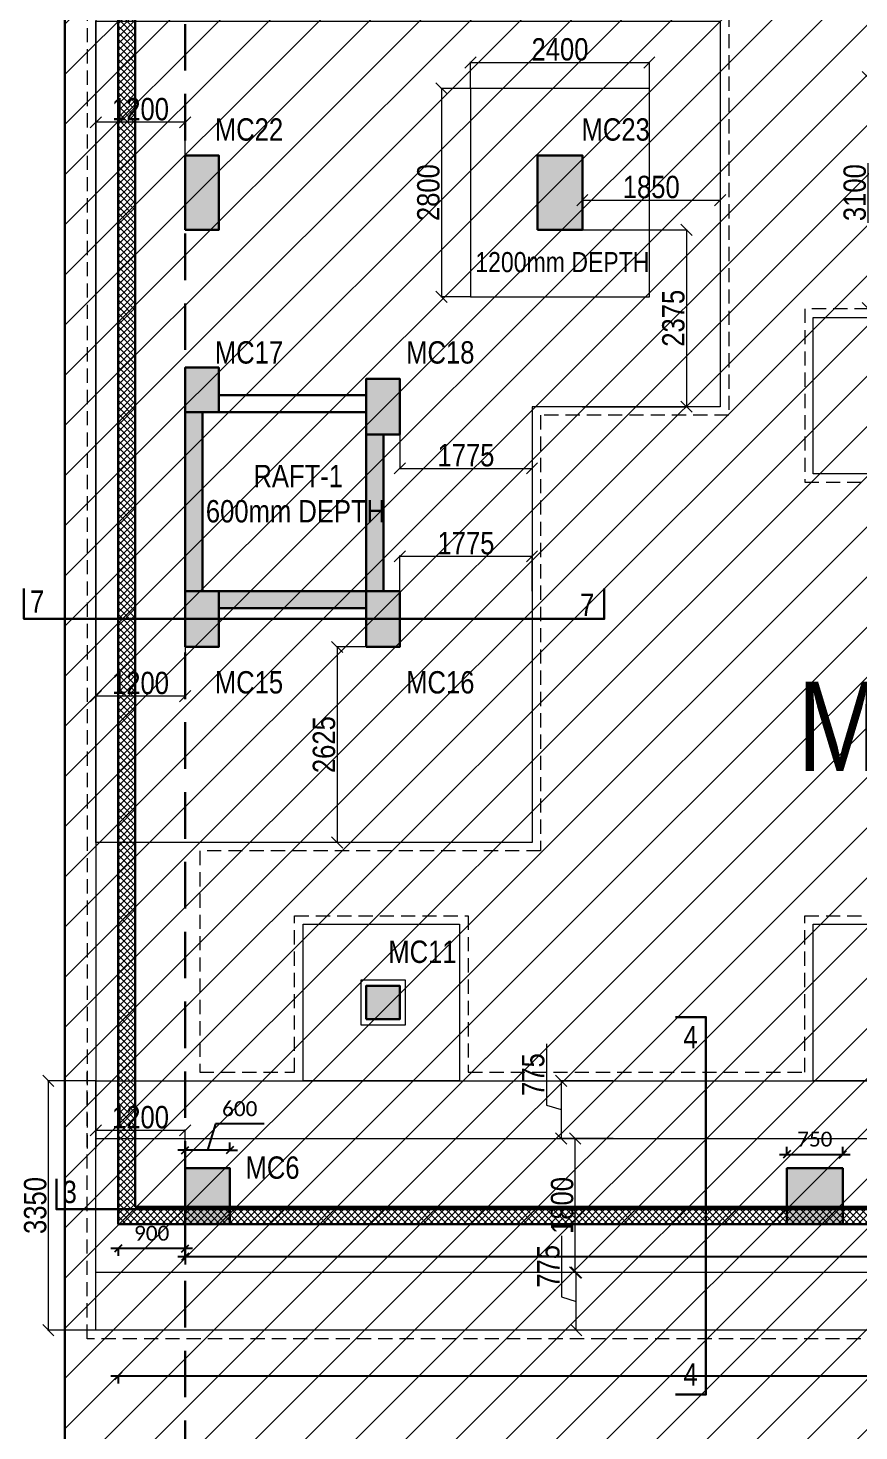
# Model space of a CAD drawing. Header units: millimetres. Extents: x 1112055 to 3390982, y -148532 to 766891.
# Drawn here: x 2752548 to 2763699, y 257340 to 276177 of the extents above; entities that cross this region are included whole.
import ezdxf

# ---------------------------------------------------------------- set-up
doc = ezdxf.new("R2010")
doc.units = ezdxf.units.MM
doc.header["$PDMODE"] = 35
doc.header["$PDSIZE"] = -25
doc.linetypes.add('DASHED2', pattern=[0.375, 0.25, -0.125])
doc.linetypes.add('Hidden', pattern=[9.525, 6.35, -3.175])
for name, color, linetype, lineweight in [('B COL. NO.', 3, 'Continuous', 20), ('B FINAL COLUMN', 1, 'Continuous', 30), ('B FOOTING', 49, 'Continuous', 20), ('B FOOTING DIM', 234, 'Continuous', 9), ('B HATCH', 250, 'Continuous', 0), ('B P.C.C', 251, 'Continuous', 0), ('EXCAVATION LINE', 236, 'Continuous', 30)]:
    doc.layers.add(name, color=color, linetype=linetype, lineweight=lineweight)
doc.layers.add('B Pedestal', color=7, linetype='Continuous', lineweight=9, true_color=0x5c8948)
doc.layers.add('B-COL HT', color=7, linetype='Continuous', lineweight=0, true_color=0x4e4f45)
doc.styles.add('Cali', font='calibri.ttf')
doc.styles.add('SWINC', font='swissc.ttf')
doc.dimstyles.new('1.100', dxfattribs={"dimtxt": 200, "dimasz": 100, "dimexe": 100, "dimexo": 100, "dimgap": 100, "dimtad": 1, "dimdec": 0, "dimzin": 0, "dimdsep": 46, "dimtxsty": 'Cali', "dimblk": 'OBLIQUE', "dimcen": 0, "dimdle": 100, "dimclrd": 256, "dimclre": 256, "dimclrt": 3, "dimadec": 0, "dimazin": 0, "dimtfac": 1, "dimtdec": 0, "dimtofl": 0, "dimtmove": 1, "dimatfit": 0, "dimfxl": 100, "dimfxlon": 1, "dimtolj": 1, "dimtzin": 0, "dimlwd": -1, "dimlwe": -1, "dimarcsym": 0})
doc.dimstyles.new('BHOOMI', dxfattribs={"dimtxt": 230, "dimasz": 150, "dimexe": 10, "dimexo": 0, "dimgap": 25, "dimtad": 1, "dimdec": 0, "dimzin": 0, "dimdsep": 46, "dimtxsty": 'SWINC', "dimblk": 'OBLIQUE', "dimcen": 0.09, "dimclrd": 250, "dimclre": 250, "dimclrt": 256, "dimaunit": 1, "dimadec": 3, "dimazin": 0, "dimtfac": 1, "dimtdec": 0, "dimtofl": 0, "dimtmove": 1, "dimatfit": 3, "dimfxl": 100, "dimtolj": 1, "dimtzin": 0, "dimlwd": 9, "dimlwe": 5, "dimarcsym": 0})

# ---------------------------------------------------------------- blocks, each defined once
blk = doc.blocks.new('_Oblique')
at = {"color": 0, "linetype": 'ByBlock', "lineweight": -2}
blk.add_line((-0.5, -0.5), (0.5, 0.5), dxfattribs=at)
blk = doc.blocks.new('*D4354')
at = {"layer": 'B FOOTING DIM', "color": 250, "lineweight": 5, "ltscale": 0.5, "transparency": 16777216}
for p, q in [((2758487, 275367), (2758487, 275724)), ((2758487, 275714), (2760887, 275714)), ((2760887, 275367), (2760887, 275724))]:
    blk.add_line(p, q, dxfattribs=at)
at = {"layer": 'Defpoints', "color": 0, "transparency": 16777216}
for p in [(2760887, 275714), (2758487, 275367), (2760887, 275367)]:
    blk.add_point(p, dxfattribs=at)
at = {"layer": 'B FOOTING DIM', "color": 250, "lineweight": 5, "transparency": 16777216, "xscale": 150, "yscale": 150, "zscale": 150, "rotation": 180}
blk.add_blockref('_Oblique', (2758487, 275714), dxfattribs=at)
at = {"layer": 'B FOOTING DIM', "color": 250, "lineweight": 5, "transparency": 16777216, "xscale": 150, "yscale": 150, "zscale": 150}
blk.add_blockref('_Oblique', (2760887, 275714), dxfattribs=at)
at = {"layer": 'B FOOTING DIM', "transparency": 16777216, "insert": (2759687, 275889), "char_height": 300, "attachment_point": 5, "style": 'SWINC'}
blk.add_mtext('\\A1;2400', dxfattribs=at)
blk = doc.blocks.new('*D4355')
at = {"layer": 'B FOOTING DIM', "color": 250, "lineweight": 5, "ltscale": 0.5, "transparency": 16777216}
for p, q in [((2758487, 275367), (2758087, 275367)), ((2758097, 275367), (2758097, 272567)), ((2758487, 272567), (2758087, 272567))]:
    blk.add_line(p, q, dxfattribs=at)
at = {"layer": 'Defpoints', "color": 0, "transparency": 16777216}
for p in [(2758487, 275367), (2758097, 272567), (2758487, 272567)]:
    blk.add_point(p, dxfattribs=at)
at = {"layer": 'B FOOTING DIM', "color": 250, "lineweight": 5, "transparency": 16777216, "xscale": 150, "yscale": 150, "zscale": 150}
for p, rotation in [((2758097, 275367), 90), ((2758097, 272567), 270)]:
    blk.add_blockref('_Oblique', p, dxfattribs=dict(at, rotation=rotation))
at = {"layer": 'B FOOTING DIM', "transparency": 16777216, "insert": (2757922, 273967), "char_height": 300, "attachment_point": 5, "rotation": 90, "style": 'SWINC'}
blk.add_mtext('\\A1;2800', dxfattribs=at)
blk = doc.blocks.new('*D4356')
at = {"layer": 'B FOOTING DIM', "color": 250, "lineweight": 5, "ltscale": 0.5, "transparency": 16777216}
for p, q in [((2753457, 274467), (2753457, 274921)), ((2754657, 274911), (2753457, 274911)), ((2754657, 274467), (2754657, 274921))]:
    blk.add_line(p, q, dxfattribs=at)
at = {"layer": 'Defpoints', "color": 0, "transparency": 16777216}
for p in [(2753457, 274911), (2753457, 274467), (2754657, 274467)]:
    blk.add_point(p, dxfattribs=at)
at = {"layer": 'B FOOTING DIM', "color": 250, "lineweight": 5, "transparency": 16777216, "xscale": 150, "yscale": 150, "zscale": 150, "rotation": 180}
blk.add_blockref('_Oblique', (2753457, 274911), dxfattribs=at)
at = {"layer": 'B FOOTING DIM', "color": 250, "lineweight": 5, "transparency": 16777216, "xscale": 150, "yscale": 150, "zscale": 150}
blk.add_blockref('_Oblique', (2754657, 274911), dxfattribs=at)
at = {"layer": 'B FOOTING DIM', "transparency": 16777216, "insert": (2754057, 275086), "char_height": 300, "attachment_point": 5, "style": 'SWINC'}
blk.add_mtext('\\A1;1200', dxfattribs=at)
blk = doc.blocks.new('*D4357')
at = {"layer": 'B FOOTING DIM', "color": 250, "lineweight": 5, "ltscale": 0.5, "transparency": 16777216}
for p, q in [((2753457, 267867), (2753457, 267196)), ((2754657, 267867), (2754657, 267196)), ((2754657, 267206), (2753457, 267206))]:
    blk.add_line(p, q, dxfattribs=at)
at = {"layer": 'Defpoints', "color": 0, "transparency": 16777216}
for p in [(2753457, 267867), (2754657, 267867), (2753457, 267206)]:
    blk.add_point(p, dxfattribs=at)
at = {"layer": 'B FOOTING DIM', "color": 250, "lineweight": 5, "transparency": 16777216, "xscale": 150, "yscale": 150, "zscale": 150, "rotation": 180}
blk.add_blockref('_Oblique', (2753457, 267206), dxfattribs=at)
at = {"layer": 'B FOOTING DIM', "color": 250, "lineweight": 5, "transparency": 16777216, "xscale": 150, "yscale": 150, "zscale": 150}
blk.add_blockref('_Oblique', (2754657, 267206), dxfattribs=at)
at = {"layer": 'B FOOTING DIM', "transparency": 16777216, "insert": (2754057, 267381), "char_height": 300, "attachment_point": 5, "style": 'SWINC'}
blk.add_mtext('\\A1;1200', dxfattribs=at)
blk = doc.blocks.new('*D4358')
at = {"layer": 'B FOOTING DIM', "color": 250, "lineweight": 5, "ltscale": 0.5, "transparency": 16777216}
for p, q in [((2757087, 267867), (2756686, 267867)), ((2756696, 267867), (2756696, 265242)), ((2757087, 265242), (2756686, 265242))]:
    blk.add_line(p, q, dxfattribs=at)
at = {"layer": 'Defpoints', "color": 0, "transparency": 16777216}
for p in [(2757087, 267867), (2756696, 265242), (2757087, 265242)]:
    blk.add_point(p, dxfattribs=at)
at = {"layer": 'B FOOTING DIM', "color": 250, "lineweight": 5, "transparency": 16777216, "xscale": 150, "yscale": 150, "zscale": 150}
for p, rotation in [((2756696, 267867), 90), ((2756696, 265242), 270)]:
    blk.add_blockref('_Oblique', p, dxfattribs=dict(at, rotation=rotation))
at = {"layer": 'B FOOTING DIM', "transparency": 16777216, "insert": (2756521, 266555), "char_height": 300, "attachment_point": 5, "rotation": 90, "style": 'SWINC'}
blk.add_mtext('\\A1;2625', dxfattribs=at)
blk = doc.blocks.new('*D4359')
at = {"layer": 'B FOOTING DIM', "color": 250, "lineweight": 5, "ltscale": 0.5, "transparency": 16777216}
for p, q in [((2757537, 268617), (2757537, 269094)), ((2757537, 269084), (2759312, 269084)), ((2759312, 268617), (2759312, 269094))]:
    blk.add_line(p, q, dxfattribs=at)
at = {"layer": 'Defpoints', "color": 0, "transparency": 16777216}
for p in [(2759312, 269084), (2757537, 268617), (2759312, 268617)]:
    blk.add_point(p, dxfattribs=at)
at = {"layer": 'B FOOTING DIM', "color": 250, "lineweight": 5, "transparency": 16777216, "xscale": 150, "yscale": 150, "zscale": 150, "rotation": 180}
blk.add_blockref('_Oblique', (2757537, 269084), dxfattribs=at)
at = {"layer": 'B FOOTING DIM', "color": 250, "lineweight": 5, "transparency": 16777216, "xscale": 150, "yscale": 150, "zscale": 150}
blk.add_blockref('_Oblique', (2759312, 269084), dxfattribs=at)
at = {"layer": 'B FOOTING DIM', "transparency": 16777216, "insert": (2758425, 269259), "char_height": 300, "attachment_point": 5, "style": 'SWINC'}
blk.add_mtext('\\A1;1775', dxfattribs=at)
blk = doc.blocks.new('*D4360')
at = {"layer": 'B FOOTING DIM', "color": 250, "lineweight": 5, "ltscale": 0.5, "transparency": 16777216}
for p, q in [((2757537, 270717), (2757537, 270254)), ((2759312, 270717), (2759312, 270254)), ((2757537, 270264), (2759312, 270264))]:
    blk.add_line(p, q, dxfattribs=at)
at = {"layer": 'Defpoints', "color": 0, "transparency": 16777216}
for p in [(2757537, 270717), (2759312, 270717), (2759312, 270264)]:
    blk.add_point(p, dxfattribs=at)
at = {"layer": 'B FOOTING DIM', "color": 250, "lineweight": 5, "transparency": 16777216, "xscale": 150, "yscale": 150, "zscale": 150, "rotation": 180}
blk.add_blockref('_Oblique', (2757537, 270264), dxfattribs=at)
at = {"layer": 'B FOOTING DIM', "color": 250, "lineweight": 5, "transparency": 16777216, "xscale": 150, "yscale": 150, "zscale": 150}
blk.add_blockref('_Oblique', (2759312, 270264), dxfattribs=at)
at = {"layer": 'B FOOTING DIM', "transparency": 16777216, "insert": (2758425, 270439), "char_height": 300, "attachment_point": 5, "style": 'SWINC'}
blk.add_mtext('\\A1;1775', dxfattribs=at)
blk = doc.blocks.new('*D4361')
at = {"layer": 'B FOOTING DIM', "color": 250, "lineweight": 5, "ltscale": 0.5, "transparency": 16777216}
for p, q in [((2759987, 273467), (2761395, 273467)), ((2761385, 273467), (2761385, 271092)), ((2759987, 271092), (2761395, 271092))]:
    blk.add_line(p, q, dxfattribs=at)
at = {"layer": 'Defpoints', "color": 0, "transparency": 16777216}
for p in [(2759987, 273467), (2759987, 271092), (2761385, 271092)]:
    blk.add_point(p, dxfattribs=at)
at = {"layer": 'B FOOTING DIM', "color": 250, "lineweight": 5, "transparency": 16777216, "xscale": 150, "yscale": 150, "zscale": 150}
for p, rotation in [((2761385, 273467), 90), ((2761385, 271092), 270)]:
    blk.add_blockref('_Oblique', p, dxfattribs=dict(at, rotation=rotation))
at = {"layer": 'B FOOTING DIM', "transparency": 16777216, "insert": (2761210, 272280), "char_height": 300, "attachment_point": 5, "rotation": 90, "style": 'SWINC'}
blk.add_mtext('\\A1;2375', dxfattribs=at)
blk = doc.blocks.new('*D4362')
at = {"layer": 'B FOOTING DIM', "color": 250, "lineweight": 5, "ltscale": 0.5, "transparency": 16777216}
for p, q in [((2759987, 274467), (2759987, 273856)), ((2761837, 274467), (2761837, 273856)), ((2759987, 273866), (2761837, 273866))]:
    blk.add_line(p, q, dxfattribs=at)
at = {"layer": 'Defpoints', "color": 0, "transparency": 16777216}
for p in [(2759987, 274467), (2761837, 274467), (2761837, 273866)]:
    blk.add_point(p, dxfattribs=at)
at = {"layer": 'B FOOTING DIM', "color": 250, "lineweight": 5, "transparency": 16777216, "xscale": 150, "yscale": 150, "zscale": 150, "rotation": 180}
blk.add_blockref('_Oblique', (2759987, 273866), dxfattribs=at)
at = {"layer": 'B FOOTING DIM', "color": 250, "lineweight": 5, "transparency": 16777216, "xscale": 150, "yscale": 150, "zscale": 150}
blk.add_blockref('_Oblique', (2761837, 273866), dxfattribs=at)
at = {"layer": 'B FOOTING DIM', "transparency": 16777216, "insert": (2760912, 274041), "char_height": 300, "attachment_point": 5, "style": 'SWINC'}
blk.add_mtext('\\A1;1850', dxfattribs=at)
blk = doc.blocks.new('*D4367')
at = {"layer": 'B FOOTING DIM', "color": 250, "lineweight": 5, "ltscale": 0.5, "transparency": 16777216}
for p, q in [((2753457, 262042), (2752810, 262042)), ((2752820, 262042), (2752820, 258692)), ((2753457, 258692), (2752810, 258692))]:
    blk.add_line(p, q, dxfattribs=at)
at = {"layer": 'Defpoints', "color": 0, "transparency": 16777216}
for p in [(2753457, 262042), (2752820, 258692), (2753457, 258692)]:
    blk.add_point(p, dxfattribs=at)
at = {"layer": 'B FOOTING DIM', "color": 250, "lineweight": 5, "transparency": 16777216, "xscale": 150, "yscale": 150, "zscale": 150}
for p, rotation in [((2752820, 262042), 90), ((2752820, 258692), 270)]:
    blk.add_blockref('_Oblique', p, dxfattribs=dict(at, rotation=rotation))
at = {"layer": 'B FOOTING DIM', "transparency": 16777216, "insert": (2752645, 260367), "char_height": 300, "attachment_point": 5, "rotation": 90, "style": 'SWINC'}
blk.add_mtext('\\A1;3350', dxfattribs=at)
blk = doc.blocks.new('*D4369')
at = {"layer": 'B FOOTING DIM', "color": 250, "lineweight": 5, "ltscale": 0.5, "transparency": 16777216}
for p, q in [((2753457, 260867), (2753457, 261386)), ((2754657, 261376), (2753457, 261376)), ((2754657, 260867), (2754657, 261386))]:
    blk.add_line(p, q, dxfattribs=at)
at = {"layer": 'Defpoints', "color": 0, "transparency": 16777216}
for p in [(2753457, 261376), (2753457, 260867), (2754657, 260867)]:
    blk.add_point(p, dxfattribs=at)
at = {"layer": 'B FOOTING DIM', "color": 250, "lineweight": 5, "transparency": 16777216, "xscale": 150, "yscale": 150, "zscale": 150, "rotation": 180}
blk.add_blockref('_Oblique', (2753457, 261376), dxfattribs=at)
at = {"layer": 'B FOOTING DIM', "color": 250, "lineweight": 5, "transparency": 16777216, "xscale": 150, "yscale": 150, "zscale": 150}
blk.add_blockref('_Oblique', (2754657, 261376), dxfattribs=at)
at = {"layer": 'B FOOTING DIM', "transparency": 16777216, "insert": (2754057, 261551), "char_height": 300, "attachment_point": 5, "style": 'SWINC'}
blk.add_mtext('\\A1;1200', dxfattribs=at)
blk = doc.blocks.new('*D4370')
at = {"layer": 'B FOOTING DIM', "color": 250, "lineweight": 5, "ltscale": 0.5, "transparency": 16777216}
for p, q in [((2760138, 261267), (2759882, 261267)), ((2759892, 259467), (2759892, 261267)), ((2760138, 259467), (2759882, 259467))]:
    blk.add_line(p, q, dxfattribs=at)
at = {"layer": 'Defpoints', "color": 0, "transparency": 16777216}
for p in [(2759892, 261267), (2760138, 261267), (2760138, 259467)]:
    blk.add_point(p, dxfattribs=at)
at = {"layer": 'B FOOTING DIM', "color": 250, "lineweight": 5, "transparency": 16777216, "xscale": 150, "yscale": 150, "zscale": 150}
for p, rotation in [((2759892, 261267), 90), ((2759892, 259467), 270)]:
    blk.add_blockref('_Oblique', p, dxfattribs=dict(at, rotation=rotation))
at = {"layer": 'B FOOTING DIM', "transparency": 16777216, "insert": (2759717, 260367), "char_height": 300, "attachment_point": 5, "rotation": 90, "style": 'SWINC'}
blk.add_mtext('\\A1;1800', dxfattribs=at)
blk = doc.blocks.new('*D4371')
at = {"layer": 'B FOOTING DIM', "color": 250, "lineweight": 5, "ltscale": 0.5, "transparency": 16777216}
for p, q in [((2764517, 275517), (2763809, 275517)), ((2763819, 275517), (2763819, 272417)), ((2764517, 272417), (2763809, 272417))]:
    blk.add_line(p, q, dxfattribs=at)
at = {"layer": 'Defpoints', "color": 0, "transparency": 16777216}
for p in [(2764517, 275517), (2763819, 272417), (2764517, 272417)]:
    blk.add_point(p, dxfattribs=at)
at = {"layer": 'B FOOTING DIM', "color": 250, "lineweight": 5, "transparency": 16777216, "xscale": 150, "yscale": 150, "zscale": 150}
for p, rotation in [((2763819, 275517), 90), ((2763819, 272417), 270)]:
    blk.add_blockref('_Oblique', p, dxfattribs=dict(at, rotation=rotation))
at = {"layer": 'B FOOTING DIM', "transparency": 16777216, "insert": (2763644, 273967), "char_height": 300, "attachment_point": 5, "rotation": 90, "style": 'SWINC'}
blk.add_mtext('\\A1;3100', dxfattribs=at)
blk = doc.blocks.new('*D4375')
at = {"layer": 'B FOOTING DIM', "color": 250, "lineweight": 5, "ltscale": 0.5, "transparency": 16777216}
for p, q in [((2759708, 259961), (2759708, 259139)), ((2760607, 259467), (2759896, 259467)), ((2759906, 258692), (2759906, 259467)), ((2759708, 259139), (2759906, 259080)), ((2760607, 258692), (2759896, 258692))]:
    blk.add_line(p, q, dxfattribs=at)
at = {"layer": 'Defpoints', "color": 0, "transparency": 16777216}
for p in [(2759906, 259467), (2760607, 259467), (2760607, 258692)]:
    blk.add_point(p, dxfattribs=at)
at = {"layer": 'B FOOTING DIM', "color": 250, "lineweight": 5, "transparency": 16777216, "xscale": 150, "yscale": 150, "zscale": 150}
for p, rotation in [((2759906, 259467), 90), ((2759906, 258692), 270)]:
    blk.add_blockref('_Oblique', p, dxfattribs=dict(at, rotation=rotation))
at = {"layer": 'B FOOTING DIM', "transparency": 16777216, "insert": (2759533, 259550), "char_height": 300, "attachment_point": 5, "rotation": 90, "style": 'SWINC'}
blk.add_mtext('\\A1;775', dxfattribs=at)
blk = doc.blocks.new('*D4376')
at = {"layer": 'B FOOTING DIM', "color": 250, "lineweight": 5, "ltscale": 0.5, "transparency": 16777216}
for p, q in [((2759504, 262536), (2759504, 261714)), ((2760403, 262042), (2759692, 262042)), ((2759702, 262042), (2759702, 261267)), ((2759504, 261714), (2759702, 261655)), ((2760403, 261267), (2759692, 261267))]:
    blk.add_line(p, q, dxfattribs=at)
at = {"layer": 'Defpoints', "color": 0, "transparency": 16777216}
for p in [(2760403, 262042), (2759702, 261267), (2760403, 261267)]:
    blk.add_point(p, dxfattribs=at)
at = {"layer": 'B FOOTING DIM', "color": 250, "lineweight": 5, "transparency": 16777216, "xscale": 150, "yscale": 150, "zscale": 150}
for p, rotation in [((2759702, 262042), 90), ((2759702, 261267), 270)]:
    blk.add_blockref('_Oblique', p, dxfattribs=dict(at, rotation=rotation))
at = {"layer": 'B FOOTING DIM', "transparency": 16777216, "insert": (2759329, 262125), "char_height": 300, "attachment_point": 5, "rotation": 90, "style": 'SWINC'}
blk.add_mtext('\\A1;775', dxfattribs=at)
blk = doc.blocks.new('*D5828')
at = {"transparency": 16777216}
for p, q in [((2785713, 258077), (2753657, 258077)), ((2753757, 258077), (2753757, 257977)), ((2785613, 258077), (2785613, 257977))]:
    blk.add_line(p, q, dxfattribs=at)
at = {"layer": 'Defpoints', "color": 0, "lineweight": 40, "transparency": 16777216}
for p in [(2753757, 260117), (2785613, 259817), (2753757, 258077)]:
    blk.add_point(p, dxfattribs=at)
at = {"transparency": 16777216, "xscale": 100, "yscale": 100, "zscale": 100, "rotation": 180}
blk.add_blockref('_Oblique', (2753757, 258077), dxfattribs=at)
at = {"transparency": 16777216, "xscale": 100, "yscale": 100, "zscale": 100}
blk.add_blockref('_Oblique', (2785613, 258077), dxfattribs=at)
at = {"color": 3, "lineweight": 40, "transparency": 16777216, "insert": (2769685, 258280), "char_height": 200, "attachment_point": 5, "style": 'Cali'}
blk.add_mtext('\\A1;31856', dxfattribs=at)
blk = doc.blocks.new('*D5851')
at = {"transparency": 16777216}
for p, q in [((2793684, 256232), (2752942, 256232)), ((2753042, 256232), (2753042, 256132)), ((2793584, 256232), (2793584, 256132))]:
    blk.add_line(p, q, dxfattribs=at)
at = {"layer": 'Defpoints', "color": 0, "lineweight": 40, "transparency": 16777216}
for p in [(2753042, 260317), (2793584, 260117), (2753042, 256232)]:
    blk.add_point(p, dxfattribs=at)
at = {"transparency": 16777216, "xscale": 100, "yscale": 100, "zscale": 100, "rotation": 180}
blk.add_blockref('_Oblique', (2753042, 256232), dxfattribs=at)
at = {"transparency": 16777216, "xscale": 100, "yscale": 100, "zscale": 100}
blk.add_blockref('_Oblique', (2793584, 256232), dxfattribs=at)
at = {"color": 3, "lineweight": 40, "transparency": 16777216, "insert": (2773313, 256434), "char_height": 200, "attachment_point": 5, "style": 'Cali'}
blk.add_mtext('\\A1;40542', dxfattribs=at)
blk = doc.blocks.new('*D5854')
at = {"transparency": 16777216}
for p, q in [((2776627, 259677), (2754557, 259677)), ((2754657, 259677), (2754657, 259577)), ((2776527, 259677), (2776527, 259577))]:
    blk.add_line(p, q, dxfattribs=at)
at = {"layer": 'Defpoints', "color": 0, "lineweight": 40, "transparency": 16777216}
for p in [(2754657, 260117), (2776527, 260117), (2754657, 259677)]:
    blk.add_point(p, dxfattribs=at)
at = {"transparency": 16777216, "xscale": 100, "yscale": 100, "zscale": 100, "rotation": 180}
blk.add_blockref('_Oblique', (2754657, 259677), dxfattribs=at)
at = {"transparency": 16777216, "xscale": 100, "yscale": 100, "zscale": 100}
blk.add_blockref('_Oblique', (2776527, 259677), dxfattribs=at)
at = {"color": 3, "lineweight": 40, "transparency": 16777216, "insert": (2765592, 259879), "char_height": 200, "attachment_point": 5, "style": 'Cali'}
blk.add_mtext('\\A1;21870', dxfattribs=at)
blk = doc.blocks.new('*D5855')
at = {"transparency": 16777216}
for p, q in [((2754757, 259791), (2753657, 259791)), ((2753757, 259792), (2753757, 259691)), ((2754657, 259792), (2754657, 259691))]:
    blk.add_line(p, q, dxfattribs=at)
at = {"layer": 'Defpoints', "color": 0, "lineweight": 40, "transparency": 16777216}
for p in [(2753757, 260117), (2754657, 260117), (2753757, 259791)]:
    blk.add_point(p, dxfattribs=at)
at = {"transparency": 16777216, "xscale": 100, "yscale": 100, "zscale": 100, "rotation": 180}
blk.add_blockref('_Oblique', (2753757, 259791), dxfattribs=at)
at = {"transparency": 16777216, "xscale": 100, "yscale": 100, "zscale": 100}
blk.add_blockref('_Oblique', (2754657, 259791), dxfattribs=at)
at = {"color": 3, "lineweight": 40, "transparency": 16777216, "insert": (2754207, 259994), "char_height": 200, "attachment_point": 5, "style": 'Cali'}
blk.add_mtext('\\A1;900', dxfattribs=at)
blk = doc.blocks.new('*D5856')
at = {"transparency": 16777216}
for p, q in [((2755063, 261463), (2754957, 261111)), ((2755715, 261463), (2755063, 261463)), ((2754657, 261111), (2754557, 261111)), ((2754657, 261111), (2754657, 261211)), ((2755257, 261111), (2754657, 261111)), ((2755257, 261111), (2755257, 261211)), ((2755257, 261111), (2755357, 261111))]:
    blk.add_line(p, q, dxfattribs=at)
at = {"layer": 'Defpoints', "color": 0, "lineweight": 40, "transparency": 16777216}
for p in [(2754657, 261111), (2754657, 260117), (2755257, 260117)]:
    blk.add_point(p, dxfattribs=at)
at = {"transparency": 16777216, "xscale": 100, "yscale": 100, "zscale": 100}
blk.add_blockref('_Oblique', (2754657, 261111), dxfattribs=at)
at = {"transparency": 16777216, "xscale": 100, "yscale": 100, "zscale": 100, "rotation": 180}
blk.add_blockref('_Oblique', (2755257, 261111), dxfattribs=at)
at = {"color": 3, "lineweight": 40, "transparency": 16777216, "insert": (2755389, 261666), "char_height": 200, "attachment_point": 5, "style": 'Cali'}
blk.add_mtext('\\A1;600', dxfattribs=at)
blk = doc.blocks.new('*D5857')
at = {"transparency": 16777216}
for p, q in [((2762732, 261054), (2762732, 261154)), ((2763482, 261054), (2763482, 261154)), ((2762632, 261054), (2763582, 261054))]:
    blk.add_line(p, q, dxfattribs=at)
at = {"layer": 'Defpoints', "color": 0, "lineweight": 40, "transparency": 16777216}
for p in [(2763482, 261054), (2762732, 260117), (2763482, 260117)]:
    blk.add_point(p, dxfattribs=at)
at = {"transparency": 16777216, "xscale": 100, "yscale": 100, "zscale": 100, "rotation": 180}
blk.add_blockref('_Oblique', (2762732, 261054), dxfattribs=at)
at = {"transparency": 16777216, "xscale": 100, "yscale": 100, "zscale": 100}
blk.add_blockref('_Oblique', (2763482, 261054), dxfattribs=at)
at = {"color": 3, "lineweight": 40, "transparency": 16777216, "insert": (2763107, 261257), "char_height": 200, "attachment_point": 5, "style": 'Cali'}
blk.add_mtext('\\A1;750', dxfattribs=at)
blk = doc.blocks.new('*D6834')
at = {"transparency": 16777216}
for p, q in [((2750603, 321417), (2750503, 321417)), ((2750603, 321517), (2750603, 260017)), ((2750603, 260117), (2750503, 260117))]:
    blk.add_line(p, q, dxfattribs=at)
at = {"layer": 'Defpoints', "color": 0, "lineweight": 40, "transparency": 16777216}
for p in [(2753757, 321417), (2750603, 260117), (2753757, 260117)]:
    blk.add_point(p, dxfattribs=at)
at = {"transparency": 16777216, "xscale": 100, "yscale": 100, "zscale": 100}
for p, rotation in [((2750603, 321417), 90), ((2750603, 260117), 270)]:
    blk.add_blockref('_Oblique', p, dxfattribs=dict(at, rotation=rotation))
at = {"color": 3, "lineweight": 40, "transparency": 16777216, "insert": (2750401, 290767), "char_height": 200, "attachment_point": 5, "rotation": 90, "style": 'Cali'}
blk.add_mtext('\\A1;61300', dxfattribs=at)
blk = doc.blocks.new('*D6835')
at = {"transparency": 16777216}
for p, q in [((2751501, 321417), (2751401, 321417)), ((2751501, 321517), (2751501, 258592)), ((2751501, 258692), (2751401, 258692))]:
    blk.add_line(p, q, dxfattribs=at)
at = {"layer": 'Defpoints', "color": 0, "lineweight": 40, "transparency": 16777216}
for p in [(2753457, 321417), (2751501, 258692), (2753457, 258692)]:
    blk.add_point(p, dxfattribs=at)
at = {"transparency": 16777216, "xscale": 100, "yscale": 100, "zscale": 100}
for p, rotation in [((2751501, 321417), 90), ((2751501, 258692), 270)]:
    blk.add_blockref('_Oblique', p, dxfattribs=dict(at, rotation=rotation))
at = {"color": 3, "lineweight": 40, "transparency": 16777216, "insert": (2751299, 290055), "char_height": 200, "attachment_point": 5, "rotation": 90, "style": 'Cali'}
blk.add_mtext('\\A1;62725', dxfattribs=at)

msp = doc.modelspace()

# ---------------------------------------------------------------- hatches: boundary and pattern name
at = {"layer": 'B HATCH', "lineweight": 0}
h = msp.add_hatch(dxfattribs=at)
h.set_pattern_fill('ANSI37', color=250, scale=20, style=0)
h.set_pattern_definition([(45, (1040446.71, -149308.41), (-44.9012806, 44.9012806), []), (135, (1040446.71, -149308.41), (-44.9012806, -44.9012806), [])])
h.paths.add_polyline_path([(2817077.2, 369281.5), (2817077.2, 372824.4), (2809902.2, 372698.5), (2809902.2, 369281.7)], flags=16)
h.paths.add_polyline_path([(2791213.2, 369828.2), (2796162.2, 369828.2), (2796162.2, 372457.1), (2791213.2, 372370.2)], flags=16)
h.paths.add_polyline_path([(2798052.2, 372490.5), (2798502.2, 372498.4), (2798502.2, 369281.2), (2798052.2, 369281.2)], flags=16)
h.paths.add_polyline_path([(2753987.2, 369013), (2753987.2, 260347.4), (2804447.2, 260347.4), (2804447.2, 300147.4), (2817077.2, 300147.4), (2817077.2, 369051.5), (2798038.8, 369052), (2798038.8, 366392.4), (2797822.2, 366392.4), (2797822.2, 372486.5), (2796392.2, 372461.4), (2796392.2, 366392.4), (2796162.2, 366392.4), (2796162.2, 369598.2), (2786711.2, 369598.2), (2786711.2, 369013)], flags=16)
h.paths.add_polyline_path([(2809676.9, 372694.5), (2809676.9, 369281.7), (2802247.2, 369281.9), (2802247.2, 372564.1)], flags=16)
h.paths.add_polyline_path([(2798732.2, 369282), (2798732.2, 372502.4), (2802017.2, 372560.1), (2802017.2, 369281.9)], flags=16)
h.paths.add_polyline_path([(2786481.2, 369243), (2753757.2, 369243), (2753757.2, 260117.4), (2804677.2, 260117.4), (2804677.2, 299917.4), (2817307.2, 299917.4), (2817307.2, 373058.5), (2790983.2, 372596.5), (2790983.2, 369828.2), (2786481.2, 369828.2)])
at = {"layer": 'B-COL HT'}
h = msp.add_hatch(color=250, dxfattribs=at)
h.dxf.hatch_style = 1
h.paths.add_polyline_path([(2754657.3, 273467.4), (2755107.3, 273467.4), (2755107.3, 274467.4), (2754657.3, 274467.4)])
h = msp.add_hatch(color=250, dxfattribs=at)
h.dxf.hatch_style = 1
h.paths.add_polyline_path([(2759387.3, 273467.4), (2759987.3, 273467.4), (2759987.3, 274467.4), (2759387.3, 274467.4)])
h = msp.add_hatch(color=250, dxfattribs=at)
h.dxf.hatch_style = 1
h.paths.add_polyline_path([(2755107.3, 271017.4), (2755107.3, 271617.4), (2754657.3, 271617.4), (2754657.3, 271017.4)])
h = msp.add_hatch(color=250, dxfattribs=at)
h.dxf.hatch_style = 1
h.paths.add_polyline_path([(2757087.3, 270717.4), (2757537.3, 270717.4), (2757537.3, 271467.4), (2757087.3, 271467.4)])
at = {"layer": 'B-COL HT', "lineweight": 0}
h = msp.add_hatch(color=250, dxfattribs=at)
h.dxf.hatch_style = 1
h.paths.add_polyline_path([(2754887.3, 271017.4), (2754657.3, 271017.4), (2754657.3, 268617.4), (2754887.3, 268617.4)])
h = msp.add_hatch(color=250, dxfattribs=at)
h.dxf.hatch_style = 1
h.paths.add_polyline_path([(2757317.2, 268617.4), (2757087.2, 268617.4), (2757087.2, 270717.4), (2757317.2, 270717.4)])
at = {"layer": 'B-COL HT'}
h = msp.add_hatch(color=250, dxfattribs=at)
h.dxf.hatch_style = 1
h.paths.add_polyline_path([(2754657.3, 267867.4), (2755107.3, 267867.4), (2755107.3, 268617.4), (2754657.3, 268617.4)])
at = {"layer": 'B-COL HT', "lineweight": 0}
h = msp.add_hatch(color=250, dxfattribs=at)
h.dxf.hatch_style = 1
h.paths.add_polyline_path([(2757087.3, 268387.4), (2755107.3, 268387.4), (2755107.3, 268617.4), (2757087.3, 268617.4)])
at = {"layer": 'B-COL HT'}
h = msp.add_hatch(color=250, dxfattribs=at)
h.dxf.hatch_style = 1
h.paths.add_polyline_path([(2757087.3, 267867.4), (2757537.3, 267867.4), (2757537.3, 268617.4), (2757087.3, 268617.4)])
h = msp.add_hatch(color=250, dxfattribs=at)
h.dxf.hatch_style = 1
h.paths.add_polyline_path([(2757087.2, 262867.4), (2757537.2, 262867.4), (2757537.2, 263317.4), (2757087.2, 263317.4)])
h = msp.add_hatch(color=250, dxfattribs=at)
h.dxf.hatch_style = 1
h.paths.add_polyline_path([(2754657.2, 260117.4), (2755257.2, 260117.4), (2755257.2, 260867.4), (2754657.2, 260867.4)])
h = msp.add_hatch(color=250, dxfattribs=at)
h.dxf.hatch_style = 1
h.paths.add_polyline_path([(2762732.2, 260117.2), (2763482.2, 260117.2), (2763482.2, 260867.2), (2762732.2, 260867.2)])
at = {"layer": 'EXCAVATION LINE', "lineweight": 0}
h = msp.add_hatch(dxfattribs=at)
h.set_pattern_fill('ANSI31', color=250, scale=150)
h.set_pattern_definition([(45, (838855.95, -148808.4), (-336.7596, 336.7596), [])])
h.paths.add_polyline_path([(2753042.2, 321417.4), (2753042.2, 256852.4), (2759522.2, 256852.4), (2793592.2, 256852.4), (2793592.2, 269203.9), (2792242.2, 271633.9), (2792242.2, 303783.9), (2793592.2, 303783.9), (2793592.2, 306213.9), (2792242.2, 306213.9), (2792242.2, 321417.4)])

# ---------------------------------------------------------------- linework, layer by layer
at = {"color": 16, "linetype": 'DASHED2', "lineweight": 30, "ltscale": 2500}
msp.add_lwpolyline([(2754657.3, 282167.4), (2780257.2, 282167.4), (2780257.2, 252167.4), (2754657.3, 252167.4), (2754657.2, 282167.4)], dxfattribs=at)
at = {"color": 6, "lineweight": 30}
for points in [[(2752492.3, 268652.5), (2752492.3, 268243.3), (2760281.3, 268243.3), (2760281.3, 268652.5)], [(2761235.8, 262896), (2761645, 262896), (2761645, 257828.3), (2761235.8, 257828.3)], [(2752929.4, 260726.7), (2752929.4, 260317.4), (2786132.7, 260317.4), (2786132.7, 260726.7)]]:
    msp.add_lwpolyline(points, dxfattribs=at)
at = {"layer": 'B FINAL COLUMN', "color": 16, "lineweight": 30}
msp.add_lwpolyline([(2786481.2, 369243), (2753757.2, 369243), (2753757.2, 260117.4), (2804677.2, 260117.4), (2804677.2, 299917.4), (2817307.2, 299917.4), (2817307.2, 373058.5), (2790983.2, 372596.5), (2790983.2, 369828.2), (2786481.2, 369828.2), (2786481.2, 369243)], dxfattribs=at)
msp.add_lwpolyline([(2753987.2, 260347.4), (2804447.2, 260347.4), (2804447.2, 300147.4), (2817077.2, 300147.4), (2817077.2, 369051.5), (2798038.8, 369052), (2798038.8, 366392.4), (2797822.2, 366392.4), (2797822.2, 372486.5), (2796392.2, 372461.4), (2796392.2, 366392.4), (2796162.2, 366392.4), (2796162.2, 369598.2), (2786711.2, 369598.2), (2786711.2, 369013), (2753987.2, 369013)], close=True, dxfattribs=at)
at = {"layer": 'B FINAL COLUMN', "color": 1, "lineweight": 30}
for points in [[(2754657.3, 273467.4), (2755107.3, 273467.4), (2755107.3, 274467.4), (2754657.3, 274467.4)], [(2759387.3, 273467.4), (2759987.3, 273467.4), (2759987.3, 274467.4), (2759387.3, 274467.4)], [(2755107.3, 271017.4), (2755107.3, 271617.4), (2754657.3, 271617.4), (2754657.3, 271017.4)], [(2757087.3, 270717.4), (2757537.3, 270717.4), (2757537.3, 271467.4), (2757087.3, 271467.4)], [(2757087.3, 271017.4), (2757087.3, 271247.4), (2755107.3, 271247.4), (2755107.3, 271017.4)], [(2754887.3, 271017.4), (2754657.3, 271017.4), (2754657.3, 268617.4), (2754887.3, 268617.4)], [(2757317.2, 268617.4), (2757087.2, 268617.4), (2757087.2, 270717.4), (2757317.2, 270717.4)], [(2754657.3, 267867.4), (2755107.3, 267867.4), (2755107.3, 268617.4), (2754657.3, 268617.4)], [(2757087.3, 268387.4), (2755107.3, 268387.4), (2755107.3, 268617.4), (2757087.3, 268617.4)], [(2757087.3, 267867.4), (2757537.3, 267867.4), (2757537.3, 268617.4), (2757087.3, 268617.4)], [(2757087.2, 262867.4), (2757537.2, 262867.4), (2757537.2, 263317.4), (2757087.2, 263317.4)], [(2754657.2, 260117.4), (2755257.2, 260117.4), (2755257.2, 260867.4), (2754657.2, 260867.4)], [(2762732.2, 260117.2), (2763482.2, 260117.2), (2763482.2, 260867.2), (2762732.2, 260867.2)]]:
    msp.add_lwpolyline(points, close=True, dxfattribs=at)
at = {"layer": 'B FOOTING'}
for points in [[(2753457.2, 280292.4), (2753457.2, 261132.4)], [(2759312.3, 271092.4), (2759312.3, 265242.4), (2753457.3, 265242.4), (2753457.3, 276267.4), (2761837.3, 276267.4), (2761837.3, 271092.4), (2759312.3, 271092.4)]]:
    msp.add_lwpolyline(points, dxfattribs=at)
at = {"layer": 'B FOOTING', "color": 6}
msp.add_lwpolyline([(2758487.3, 272567.4), (2760887.3, 272567.4), (2760887.3, 275367.4), (2758487.3, 275367.4)], close=True, dxfattribs=at)
at = {"layer": 'B FOOTING'}
for points in [[(2763087.2, 272292.4), (2765487.2, 272292.4), (2765487.2, 270192.4), (2763087.2, 270192.4)], [(2756240.6, 264142.4), (2758340.6, 264142.4), (2758340.6, 262042.4), (2756240.6, 262042.4)], [(2763087.2, 264142.4), (2765487.2, 264142.4), (2765487.2, 262042.4), (2763087.2, 262042.4)], [(2753457.2, 262042.4), (2785613.2, 262042.4), (2785613.2, 258692.4), (2753457.2, 258692.4)]]:
    msp.add_lwpolyline(points, close=True, dxfattribs=at)
at = {"layer": 'B P.C.C', "color": 250, "linetype": 'Hidden', "lineweight": 0, "ltscale": 30}
for points in [[(2753342.2, 283557.4), (2753267.3, 283557.4), (2753267.3, 280177.4), (2753342.2, 280177.4), (2753342.2, 261132.4)], [(2754852.2, 283557.4), (2756647.3, 283557.4), (2756647.3, 280177.4), (2754852.2, 280177.4), (2754852.2, 276382.4), (2761952.3, 276382.4), (2761952.3, 270977.4), (2759427.3, 270977.4), (2759427.3, 265127.4), (2754852.2, 265127.4), (2754852.2, 262157.4)], [(2781297.3, 272302.4), (2784192.3, 272302.4), (2784192.3, 275632.4), (2764402.3, 275632.4), (2764402.3, 272407.4), (2762972.2, 272407.4), (2762972.2, 270077.4), (2765602.2, 270077.4), (2765602.2, 272302.4)], [(2756125.6, 262157.4), (2756125.6, 264257.4), (2758455.6, 264257.4), (2758455.6, 262157.4)], [(2762972.2, 262157.4), (2762972.2, 264257.4), (2765602.2, 264257.4), (2765602.2, 262157.4)], [(2785728.2, 259702.4), (2785728.2, 258577.4), (2753342.2, 258577.4), (2753342.2, 262157.4)], [(2754852.2, 262157.4), (2756125.6, 262157.4)], [(2758455.6, 262157.4), (2762972.2, 262157.4)]]:
    msp.add_lwpolyline(points, dxfattribs=at)
at = {"layer": 'B Pedestal', "color": 87, "lineweight": 9}
for points in [[(2757012.2, 262792.4), (2757612.2, 262792.4), (2757612.2, 263392.4), (2757012.2, 263392.4)], [(2753457.2, 261267.4), (2785613.2, 261267.4), (2785613.2, 259467.4), (2753457.2, 259467.4)]]:
    msp.add_lwpolyline(points, close=True, dxfattribs=at)
at = {"layer": 'EXCAVATION LINE', "color": 96}
msp.add_lwpolyline([(2791596.1, 321417.4), (2753042.2, 321417.4), (2753042.2, 256852.4), (2793592.2, 256852.4), (2793592.2, 268516.4), (2793592.2, 268516.4)], dxfattribs=at)

# ---------------------------------------------------------------- texts
at = {"color": 6, "lineweight": 30, "style": 'SWINC'}
for s, p in [('RAFT-1', (2755572.8, 270011.7)), ('7', (2752574.7, 268325.4)), ('7', (2759957.8, 268283.7)), ('4', (2761343.6, 262478.1)), ('3', (2753011.8, 260399.5)), ('4', (2761343.6, 257946.7))]:
    msp.add_text(s, height=300, dxfattribs=at).set_placement(p)
at = {"color": 1, "style": 'SWINC'}
msp.add_text('MIDDLE SCHOOL', height=1200, dxfattribs=at).set_placement((2762869.9, 266201.7))
at = {"layer": 'B COL. NO.', "style": 'SWINC'}
for s, p in [('MC22', (2755055.2, 274665)), ('MC23', (2759976.3, 274665)), ('MC17', (2755055.2, 271671.6)), ('MC18', (2757622.7, 271671.6)), ('MC15', (2755055.2, 267241.8)), ('MC16', (2757622.7, 267241.8)), ('MC11', (2757383.1, 263624)), ('MC6', (2755466.7, 260725.7))]:
    msp.add_text(s, height=300, dxfattribs=at).set_placement(p)
at = {"layer": 'B FOOTING', "color": 6, "style": 'SWINC'}
msp.add_text('1200mm DEPTH', height=270, dxfattribs=at).set_placement((2758550.5, 272899.1))
at = {"layer": 'B FOOTING', "color": 5, "style": 'SWINC'}
msp.add_text('600mm DEPTH', height=300, dxfattribs=at).set_placement((2754934.2, 269538.9))

# ---------------------------------------------------------------- dimensions: what is measured, and where the dimension line sits
at = {"color": 4, "lineweight": 40}
for base, p1, p2, picture, middle in [((2750603.2, 260117.4), (2753757.2, 321417.4), (2753757.2, 260117.4), '*D6834', (2750400.8, 290767.4)), ((2751501.3, 258692.4), (2753457.2, 321417.4), (2753457.2, 258692.4), '*D6835', (2751298.8, 290054.9))]:
    dim = msp.add_linear_dim(base=base, p1=p1, p2=p2, angle=90, dimstyle='1.100', override={"dimfxl": 0.18, "dimarcsym": 2}, dxfattribs=at)
    dim.commit()
    dim.dimension.update_dxf_attribs({"geometry": picture, "text_midpoint": middle})
for base, p1, p2, picture, middle in [((2754657.2, 261110.8), (2755257.2, 260117.4), (2754657.2, 260117.4), '*D5856', (2755163, 261665.7)), ((2763482.2, 261054.3), (2762732.2, 260117.2), (2763482.2, 260117.2), '*D5857', (2763107.2, 261256.7)), ((2753042.2, 256231.5), (2793584.2, 260117.4), (2753042.2, 260317.4), '*D5851', (2773313.2, 256434)), ((2753757.2, 259791.4), (2754657.2, 260117.4), (2753757.2, 260117.4), '*D5855', (2754207.2, 259993.9)), ((2754657.2, 259676.8), (2776527.2, 260117.4), (2754657.2, 260117.4), '*D5854', (2765592.2, 259879.3))]:
    dim = msp.add_linear_dim(base=base, p1=p1, p2=p2, dimstyle='1.100', override={"dimfxl": 0.18, "dimarcsym": 2}, dxfattribs=at)
    dim.commit()
    dim.dimension.update_dxf_attribs({"geometry": picture, "text_midpoint": middle})
at = {"color": 1, "lineweight": 40}
dim = msp.add_linear_dim(base=(2753757.2, 258077.3), p1=(2785613.2, 259817.4), p2=(2753757.2, 260117.4), dimstyle='1.100', override={"dimfxl": 0.18, "dimarcsym": 2}, dxfattribs=at)
dim.commit()
dim.dimension.update_dxf_attribs({"geometry": '*D5828', "text_midpoint": (2769685.2, 258279.7)})
at = {"layer": 'B FOOTING DIM', "color": 250, "ltscale": 0.5}
for base, p1, p2, picture, middle in [((2760887.3, 275714.2), (2758487.3, 275367.4), (2760887.3, 275367.4), '*D4354', (2759687.3, 275889.2)), ((2753457.3, 274910.7), (2754657.2, 274467.4), (2753457.3, 274467.4), '*D4356', (2754057.2, 275085.7)), ((2761837.3, 273866.5), (2759987.3, 274467.4), (2761837.3, 274467.4), '*D4362', (2760912.3, 274041.5)), ((2759312.3, 270264.2), (2757537.3, 270717.4), (2759312.3, 270717.4), '*D4360', (2758424.8, 270439.2)), ((2759312.3, 269084), (2757537.3, 268617.4), (2759312.3, 268617.4), '*D4359', (2758424.8, 269259)), ((2753457.3, 267206.3), (2754657.3, 267867.4), (2753457.3, 267867.4), '*D4357', (2754057.3, 267381.3)), ((2753457.2, 261375.6), (2754657.2, 260867.4), (2753457.2, 260867.4), '*D4369', (2754057.2, 261550.6))]:
    dim = msp.add_linear_dim(base=base, p1=p1, p2=p2, dimstyle='BHOOMI', override={"dimtxt": 300, "dimlwd": 5}, dxfattribs=at)
    dim.commit()
    dim.dimension.update_dxf_attribs({"geometry": picture, "text_midpoint": middle})
for base, p1, p2, angle, picture, middle in [((2763818.6, 272417.4), (2764517.3, 275517.4), (2764517.3, 272417.4), 90, '*D4371', (2763643.6, 273967.4)), ((2758096.9, 272567.4), (2758487.3, 275367.4), (2758487.3, 272567.4), 90, '*D4355', (2757921.9, 273967.4)), ((2761385.1, 271092.4), (2759987.3, 273467.4), (2759987.3, 271092.4), 90, '*D4361', (2761210.1, 272279.9)), ((2756695.7, 265242.4), (2757087.3, 267867.4), (2757087.3, 265242.4), 90, '*D4358', (2756520.7, 266554.9)), ((2759701.9, 261267.4), (2760403, 262042.4), (2760403, 261267.4), 270, '*D4376', (2759329.4, 261739.2)), ((2752819.9, 258692.4), (2753457.2, 262042.4), (2753457.2, 258692.4), 90, '*D4367', (2752644.9, 260367.4)), ((2759892.2, 261267.4), (2760137.5, 259467.4), (2760137.5, 261267.4), 90, '*D4370', (2759717.2, 260367.4)), ((2759905.5, 259467.4), (2760606.7, 258692.4), (2760606.7, 259467.4), 90, '*D4375', (2759533, 259164.2))]:
    dim = msp.add_linear_dim(base=base, p1=p1, p2=p2, angle=angle, dimstyle='BHOOMI', override={"dimtxt": 300, "dimlwd": 5}, dxfattribs=at)
    dim.commit()
    dim.dimension.update_dxf_attribs({"geometry": picture, "text_midpoint": middle})

doc.saveas('drawing.dxf')
